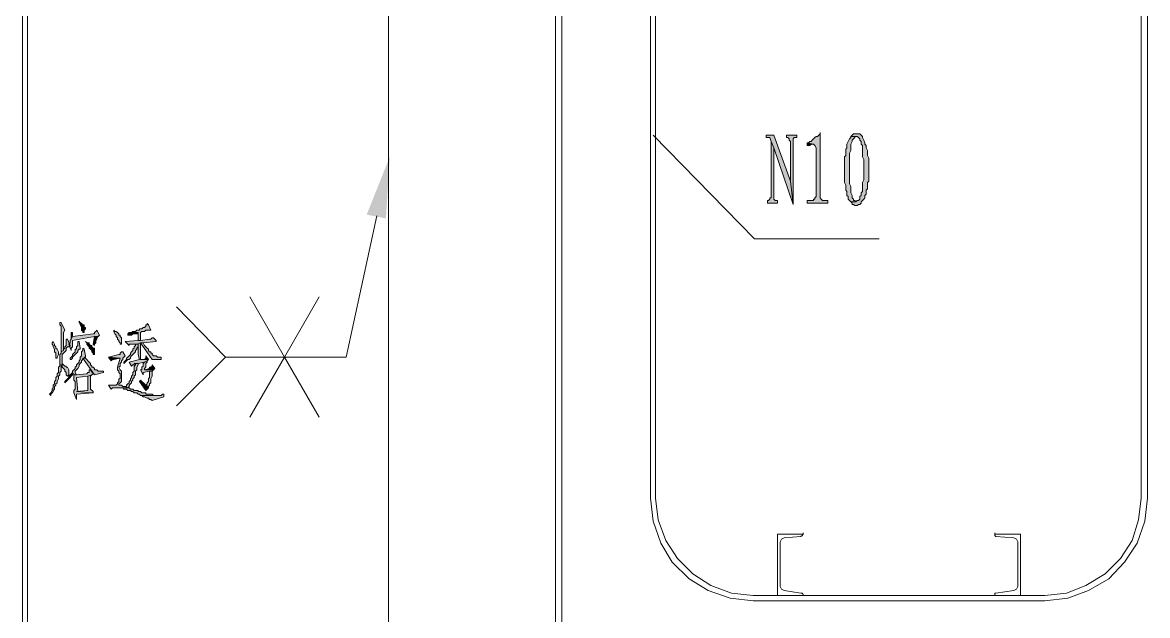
# Model space of a CAD drawing. Header units: millimetres. Extents: x 24 to 410, y 10 to 282.
# Drawn here: x 231.78 to 268.86, y 193.99 to 213.56 of the extents above; entities that cross this region are included whole.
import ezdxf

# ---------------------------------------------------------------- set-up
doc = ezdxf.new("R2010")
doc.units = ezdxf.units.MM

msp = doc.modelspace()

# ---------------------------------------------------------------- hatches: boundary and pattern name
h = msp.add_hatch(color=256)
h.dxf.hatch_style = 2
h.paths.add_polyline_path([(258.064, 209.931), (258.064, 209.888667), (258.021667, 209.846333), (257.979333, 209.804), (257.937, 209.804), (257.894667, 209.761667), (257.852333, 209.719333), (257.81, 209.677), (257.767667, 209.634667), (257.725333, 209.634667), (257.683, 209.592333), (257.640667, 209.592333), (257.852333, 209.55), (257.894667, 209.507667), (257.937, 209.423), (257.937, 207.814333), (257.894667, 207.772), (257.894667, 207.729667), (257.852333, 207.729667), (257.852333, 207.687333), (257.767667, 207.687333), (257.640667, 207.687333), (257.640667, 207.602667), (258.318, 207.602667), (258.318, 207.687333), (258.148667, 207.687333), (258.106333, 207.729667), (258.064, 207.772)])
h = msp.add_hatch(color=256)
h.dxf.hatch_style = 2
h.paths.add_polyline_path([(256.54, 209.846333), (256.286, 209.846333), (256.286, 209.761667), (256.413, 209.761667), (256.455333, 209.634667), (256.54, 209.423), (257.175, 207.560333), (257.090333, 208.322333)])
h = msp.add_hatch(color=256)
h.dxf.hatch_style = 2
h.paths.add_polyline_path([(256.455333, 209.634667), (256.455333, 207.772), (256.413, 207.772), (256.413, 207.729667), (256.370667, 207.687333), (256.328333, 207.687333), (256.328333, 207.602667), (256.667, 207.602667), (256.667, 207.687333), (256.582333, 207.687333), (256.54, 207.729667), (256.54, 209.423)])
h = msp.add_hatch(color=256)
h.dxf.hatch_style = 2
h.paths.add_polyline_path([(257.302, 209.846333), (256.963333, 209.846333), (256.963333, 209.761667), (257.005667, 209.761667), (257.048, 209.719333), (257.048, 209.677), (257.090333, 209.634667), (257.090333, 208.322333), (257.175, 207.560333), (257.175, 209.719333), (257.217333, 209.761667), (257.302, 209.761667)])
h = msp.add_hatch(color=256)
h.dxf.hatch_style = 2
h.paths.add_polyline_path([(257.640667, 209.592333), (257.640667, 209.507667), (257.683, 209.507667), (257.725333, 209.507667), (257.81, 209.55), (257.852333, 209.55)])
h = msp.add_hatch(color=256)
h.dxf.hatch_style = 2
h.paths.add_polyline_path([(259.08, 209.804), (259.08, 209.761667), (259.037667, 209.719333), (258.995333, 209.634667), (258.953, 209.55), (258.953, 209.423), (258.910667, 209.380667), (258.910667, 209.169), (258.868333, 209.126667), (258.868333, 208.28), (258.910667, 208.195333), (258.910667, 208.153), (258.910667, 208.068333), (258.910667, 208.026), (258.953, 207.983667), (258.953, 207.856667), (258.995333, 207.814333), (258.995333, 207.729667), (259.037667, 207.687333), (259.08, 207.645), (259.249333, 207.645), (259.207, 207.687333), (259.164667, 207.687333), (259.164667, 207.729667), (259.122333, 207.772), (259.122333, 207.856667), (259.08, 207.941333), (259.08, 208.153), (259.037667, 208.237667), (259.037667, 209.253667), (259.08, 209.338333), (259.08, 209.55), (259.122333, 209.634667), (259.122333, 209.677), (259.164667, 209.719333), (259.207, 209.761667), (259.207, 209.804), (259.249333, 209.804)])
h = msp.add_hatch(color=256)
h.dxf.hatch_style = 2
h.paths.add_polyline_path([(259.249333, 209.888667), (259.164667, 209.888667), (259.122333, 209.846333), (259.08, 209.804), (259.291667, 209.804), (259.334, 209.761667), (259.376333, 209.719333), (259.376333, 209.677), (259.418667, 209.634667), (259.418667, 209.55), (259.461, 209.507667), (259.461, 209.126667), (259.503333, 209.042), (259.503333, 208.703333), (259.503333, 208.364667), (259.461, 208.28), (259.461, 207.983667), (259.418667, 207.941333), (259.418667, 207.856667), (259.376333, 207.814333), (259.376333, 207.729667), (259.334, 207.687333), (259.291667, 207.687333), (259.249333, 207.645), (259.08, 207.645), (259.122333, 207.602667), (259.122333, 207.560333), (259.164667, 207.560333), (259.207, 207.518), (259.291667, 207.518), (259.334, 207.560333), (259.376333, 207.560333), (259.418667, 207.602667), (259.418667, 207.645), (259.461, 207.687333), (259.503333, 207.729667), (259.545667, 207.772), (259.545667, 207.856667), (259.588, 207.899), (259.588, 208.026), (259.630333, 208.068333), (259.630333, 208.28), (259.672667, 208.322333), (259.672667, 209.084333), (259.630333, 209.169), (259.630333, 209.338333), (259.588, 209.423), (259.588, 209.507667), (259.545667, 209.55), (259.545667, 209.592333), (259.503333, 209.677), (259.461, 209.761667), (259.461, 209.804), (259.418667, 209.846333), (259.376333, 209.888667)])
h = msp.add_hatch(color=256)
h.dxf.hatch_style = 2
h.paths.add_polyline_path([(243.120333, 207.221667), (243.882333, 209.126667), (243.755333, 207.094667)])
h = msp.add_hatch(color=256)
h.dxf.hatch_style = 2
h.paths.add_polyline_path([(233.045, 203.665667), (233.002667, 203.665667), (233.002667, 203.623333), (233.002667, 203.581), (233.045, 203.538667), (233.045, 202.692), (233.129667, 202.734333), (233.129667, 202.903667), (233.129667, 202.946), (233.129667, 203.327), (233.172, 203.411667)])
h = msp.add_hatch(color=256)
h.dxf.hatch_style = 2
h.paths.add_polyline_path([(233.637667, 203.708), (233.637667, 203.665667), (233.68, 203.623333), (233.68, 203.581), (233.722333, 203.496333), (233.722333, 203.411667), (233.764667, 203.369333), (233.764667, 203.327), (233.807, 203.327), (233.807, 203.411667), (233.849333, 203.454), (233.849333, 203.496333), (233.807, 203.496333), (233.807, 203.581), (233.764667, 203.581), (233.722333, 203.623333), (233.68, 203.665667)])
h = msp.add_hatch(color=256)
h.dxf.hatch_style = 2
h.paths.add_polyline_path([(235.881333, 203.623333), (235.881333, 203.581), (235.839, 203.581), (235.839, 203.538667), (235.796667, 203.496333), (235.754333, 203.496333), (235.712, 203.454), (235.627333, 203.454), (235.627333, 203.411667), (235.542667, 203.411667), (235.500333, 203.369333), (235.415667, 203.369333), (235.373333, 203.327), (235.331, 203.327), (235.585, 203.327), (235.585, 203.073), (235.669667, 203.073), (235.669667, 203.327), (235.712, 203.369333), (235.796667, 203.369333), (235.839, 203.411667), (236.008333, 203.411667), (235.923667, 203.581)])
h = msp.add_hatch(color=256)
h.dxf.hatch_style = 2
h.paths.add_polyline_path([(234.230333, 203.411667), (234.188, 203.369333), (234.145667, 203.327), (234.145667, 203.284667), (234.103333, 203.284667), (233.426, 203.2), (233.383667, 203.115333), (233.341333, 203.073), (233.341333, 202.988333), (233.299, 202.946), (233.383667, 202.734333), (233.383667, 202.819), (233.426, 202.861333), (233.426, 203.073), (234.145667, 203.2), (234.272667, 203.2), (234.315, 203.242333)])
h = msp.add_hatch(color=256)
h.dxf.hatch_style = 2
h.paths.add_polyline_path([(233.426, 203.327), (233.383667, 203.327), (233.383667, 203.242333), (233.383667, 203.115333), (233.426, 203.2)])
h = msp.add_hatch(color=256)
h.dxf.hatch_style = 2
h.paths.add_polyline_path([(234.780667, 203.411667), (234.780667, 203.369333), (234.823, 203.284667), (234.865333, 203.242333), (234.865333, 203.2), (234.907667, 203.157667), (234.907667, 203.115333), (234.95, 203.073), (234.95, 203.030667), (234.992333, 202.988333), (234.992333, 202.946), (235.034667, 202.946), (235.034667, 203.157667), (234.992333, 203.2), (234.992333, 203.242333), (234.95, 203.242333), (234.95, 203.284667), (234.907667, 203.327), (234.865333, 203.369333), (234.823, 203.369333)])
h = msp.add_hatch(color=256)
h.dxf.hatch_style = 2
h.paths.add_polyline_path([(235.331, 203.327), (235.288667, 203.327), (235.246333, 203.284667), (235.246333, 203.242333), (235.288667, 203.242333), (235.373333, 203.242333), (235.415667, 203.284667), (235.542667, 203.284667), (235.585, 203.327)])
h = msp.add_hatch(color=256)
h.dxf.hatch_style = 2
h.paths.add_polyline_path([(232.791, 203.030667), (232.748667, 202.988333), (232.748667, 202.946), (232.791, 202.903667), (232.791, 202.861333), (232.833333, 202.776667), (232.833333, 202.692), (232.875667, 202.649667), (232.875667, 202.480333), (232.918, 202.480333), (232.918, 202.522667), (232.960333, 202.607333), (232.960333, 202.692), (232.918, 202.776667), (232.875667, 202.819), (232.875667, 202.861333), (232.833333, 202.903667), (232.833333, 202.946)])
h = msp.add_hatch(color=256)
h.dxf.hatch_style = 2
h.paths.add_polyline_path([(233.256667, 203.115333), (233.214333, 203.115333), (233.214333, 203.073), (233.214333, 202.903667), (233.172, 202.861333), (233.172, 202.819), (233.129667, 202.776667), (233.129667, 202.734333), (233.045, 202.692), (233.045, 202.649667), (233.002667, 202.607333), (233.002667, 202.268667), (233.087333, 202.268667), (233.087333, 202.184), (233.129667, 202.141667), (233.172, 202.099333), (233.172, 202.057), (233.214333, 202.014667), (233.214333, 201.972333), (233.214333, 201.93), (233.256667, 201.887667), (233.299, 201.93), (233.299, 202.099333), (233.256667, 202.184), (233.214333, 202.184), (233.214333, 202.226333), (233.172, 202.226333), (233.129667, 202.268667), (233.087333, 202.311), (233.087333, 202.607333), (233.129667, 202.649667), (233.172, 202.692), (233.214333, 202.734333), (233.214333, 202.819), (233.256667, 202.861333), (233.299, 202.861333), (233.341333, 202.903667)])
h = msp.add_hatch(color=256)
h.dxf.hatch_style = 2
h.paths.add_polyline_path([(233.595333, 203.030667), (233.595333, 202.903667), (233.553, 202.861333), (233.553, 202.776667), (233.510667, 202.776667), (233.510667, 202.692), (233.468333, 202.649667), (233.426, 202.607333), (233.426, 202.565), (233.383667, 202.522667), (233.341333, 202.480333), (233.341333, 202.438), (233.383667, 202.438), (233.426, 202.480333), (233.426, 202.522667), (233.468333, 202.565), (233.510667, 202.607333), (233.553, 202.649667), (233.595333, 202.692), (233.595333, 202.734333), (233.637667, 202.776667), (233.68, 202.776667), (233.68, 202.819), (233.637667, 203.030667)])
h = msp.add_hatch(color=256)
h.dxf.hatch_style = 2
h.paths.add_polyline_path([(233.849333, 203.030667), (233.891667, 202.988333), (233.891667, 202.946), (233.934, 202.903667), (233.976333, 202.861333), (233.976333, 202.819), (234.018667, 202.776667), (234.061, 202.734333), (234.061, 202.692), (234.103333, 202.649667), (234.103333, 202.607333), (234.145667, 202.607333), (234.145667, 202.819), (234.103333, 202.819), (234.061, 202.861333), (234.061, 202.903667), (234.018667, 202.903667), (233.976333, 202.946), (233.976333, 202.988333), (233.934, 202.988333)])
h = msp.add_hatch(color=256)
h.dxf.hatch_style = 2
h.paths.add_polyline_path([(234.272667, 203.2), (234.145667, 203.2), (234.103333, 202.946), (234.145667, 202.903667), (234.145667, 202.946), (234.188, 202.988333), (234.188, 203.073), (234.230333, 203.115333), (234.230333, 203.157667)])
h = msp.add_hatch(color=256)
h.dxf.hatch_style = 2
h.paths.add_polyline_path([(235.500333, 202.946), (235.500333, 202.903667), (235.458, 202.861333), (235.458, 202.819), (235.415667, 202.776667), (235.415667, 202.734333), (235.373333, 202.692), (235.331, 202.649667), (235.331, 202.607333), (235.288667, 202.565), (235.246333, 202.522667), (235.204, 202.480333), (235.204, 202.438), (235.161667, 202.395667), (235.119333, 202.353333), (235.119333, 202.311), (235.161667, 202.353333), (235.204, 202.395667), (235.246333, 202.438), (235.288667, 202.438), (235.331, 202.480333), (235.331, 202.522667), (235.373333, 202.565), (235.415667, 202.607333), (235.458, 202.649667), (235.500333, 202.692), (235.500333, 202.734333), (235.542667, 202.776667), (235.542667, 202.819), (235.585, 202.861333), (235.585, 202.946)])
h = msp.add_hatch(color=256)
h.dxf.hatch_style = 2
h.paths.add_polyline_path([(236.093, 203.157667), (236.050667, 203.157667), (236.008333, 203.115333), (235.966, 203.115333), (235.669667, 203.073), (235.585, 203.073), (235.161667, 203.030667), (235.288667, 202.903667), (235.288667, 202.946), (235.331, 202.946), (235.542667, 202.946), (235.669667, 202.988333), (235.754333, 202.988333), (236.177667, 203.030667), (236.177667, 203.073)])
h = msp.add_hatch(color=256)
h.dxf.hatch_style = 2
h.paths.add_polyline_path([(235.669667, 202.988333), (235.542667, 202.946), (235.500333, 202.946), (235.585, 202.946), (235.585, 202.607333), (235.627333, 202.438), (235.288667, 202.353333), (235.373333, 202.226333), (235.415667, 202.268667), (235.458, 202.268667), (235.458, 202.311), (235.585, 202.311), (235.796667, 202.353333), (235.881333, 202.395667), (235.923667, 202.438), (235.669667, 202.438), (235.669667, 202.734333)])
h = msp.add_hatch(color=256)
h.dxf.hatch_style = 2
h.paths.add_polyline_path([(235.754333, 202.988333), (235.669667, 202.988333), (236.050667, 202.438), (236.347, 202.438), (236.347, 202.522667), (236.22, 202.522667), (236.177667, 202.565), (236.093, 202.565), (236.050667, 202.607333), (236.050667, 202.649667), (236.008333, 202.649667), (236.008333, 202.692), (235.966, 202.692), (235.923667, 202.734333), (235.923667, 202.776667), (235.881333, 202.819), (235.839, 202.861333), (235.796667, 202.903667)])
h = msp.add_hatch(color=256)
h.dxf.hatch_style = 2
h.paths.add_polyline_path([(233.764667, 202.819), (233.764667, 202.734333), (233.722333, 202.692), (233.722333, 202.565), (233.68, 202.522667), (233.68, 202.438), (233.637667, 202.395667), (233.637667, 202.353333), (233.595333, 202.311), (233.553, 202.268667), (233.553, 202.226333), (233.510667, 202.184), (233.510667, 202.141667), (233.468333, 202.099333), (233.426, 202.057), (233.426, 202.014667), (233.383667, 201.972333), (233.468333, 201.972333), (233.468333, 201.93), (233.553, 201.93), (233.510667, 202.014667), (233.510667, 202.057), (233.553, 202.099333), (233.595333, 202.141667), (233.637667, 202.226333), (233.637667, 202.268667), (233.68, 202.311), (233.722333, 202.353333), (233.722333, 202.395667), (233.764667, 202.438), (233.764667, 202.480333), (233.849333, 202.480333), (233.807, 202.522667), (233.849333, 202.522667), (233.849333, 202.565), (233.807, 202.776667)])
h = msp.add_hatch(color=256)
h.dxf.hatch_style = 2
h.paths.add_polyline_path([(233.849333, 202.480333), (233.764667, 202.480333), (234.145667, 201.93), (234.442, 202.014667), (234.442, 202.057), (234.399667, 202.057), (234.272667, 202.057), (234.230333, 202.099333), (234.145667, 202.099333), (234.145667, 202.141667), (234.103333, 202.184), (234.061, 202.184), (234.061, 202.226333), (234.018667, 202.268667), (234.018667, 202.311), (233.976333, 202.353333), (233.934, 202.395667), (233.891667, 202.438)])
h = msp.add_hatch(color=256)
h.dxf.hatch_style = 2
h.paths.add_polyline_path([(235.077, 202.692), (235.034667, 202.692), (234.992333, 202.649667), (234.992333, 202.607333), (234.95, 202.607333), (234.611333, 202.522667), (234.992333, 202.480333), (234.907667, 202.184), (234.907667, 202.099333), (234.95, 202.057), (234.95, 202.014667), (234.992333, 201.972333), (234.992333, 201.803), (234.95, 201.803), (234.95, 201.718333), (234.907667, 201.676), (234.907667, 201.633667), (234.865333, 201.591333), (234.611333, 201.591333), (234.696, 201.464333), (234.738333, 201.506667), (235.246333, 201.506667), (235.161667, 201.549), (235.077, 201.549), (235.034667, 201.591333), (234.95, 201.591333), (234.95, 201.633667), (234.992333, 201.676), (235.034667, 201.718333), (235.034667, 202.057), (234.992333, 202.099333), (234.95, 202.184), (234.992333, 202.226333), (234.992333, 202.311), (235.034667, 202.353333), (235.034667, 202.395667), (235.077, 202.438), (235.077, 202.480333), (235.119333, 202.522667), (235.161667, 202.565)])
h = msp.add_hatch(color=256)
h.dxf.hatch_style = 2
h.paths.add_polyline_path([(234.611333, 202.522667), (234.696, 202.395667), (234.738333, 202.438), (234.780667, 202.438), (234.992333, 202.480333)])
h = msp.add_hatch(color=256)
h.dxf.hatch_style = 2
h.paths.add_polyline_path([(235.839, 202.565), (235.839, 202.480333), (235.796667, 202.438), (235.669667, 202.438), (235.923667, 202.438)])
h = msp.add_hatch(color=256)
h.dxf.hatch_style = 2
h.paths.add_polyline_path([(233.002667, 202.268667), (233.002667, 202.226333), (232.960333, 202.184), (232.960333, 202.014667), (232.918, 201.972333), (232.918, 201.887667), (232.875667, 201.845333), (232.875667, 201.760667), (232.833333, 201.718333), (232.833333, 201.633667), (232.791, 201.591333), (232.791, 201.506667), (232.748667, 201.464333), (232.748667, 201.422), (232.706333, 201.337333), (232.664, 201.295), (232.706333, 201.252667), (232.706333, 201.295), (232.748667, 201.337333), (232.791, 201.379667), (232.791, 201.422), (232.833333, 201.464333), (232.833333, 201.549), (232.875667, 201.591333), (232.875667, 201.633667), (232.918, 201.676), (232.918, 201.718333), (232.960333, 201.803), (232.960333, 201.887667), (233.002667, 201.93), (233.002667, 202.014667), (233.045, 202.057), (233.045, 202.226333), (233.087333, 202.268667)])
h = msp.add_hatch(color=256)
h.dxf.hatch_style = 2
h.paths.add_polyline_path([(235.585, 202.311), (235.500333, 202.311), (235.500333, 202.268667), (235.458, 202.226333), (235.458, 202.057), (235.415667, 202.014667), (235.415667, 201.93), (235.373333, 201.887667), (235.373333, 201.845333), (235.331, 201.803), (235.331, 201.760667), (235.288667, 201.718333), (235.288667, 201.676), (235.246333, 201.633667), (235.204, 201.591333), (235.204, 201.549), (235.161667, 201.549), (235.246333, 201.506667), (235.288667, 201.549), (235.288667, 201.591333), (235.331, 201.633667), (235.373333, 201.676), (235.373333, 201.718333), (235.415667, 201.760667), (235.415667, 201.803), (235.458, 201.845333), (235.458, 201.887667), (235.500333, 201.93), (235.500333, 202.057), (235.542667, 202.099333), (235.542667, 202.184), (235.585, 202.268667)])
h = msp.add_hatch(color=256)
h.dxf.hatch_style = 2
h.paths.add_polyline_path([(235.881333, 202.395667), (235.796667, 202.353333), (235.754333, 202.311), (235.754333, 202.226333), (235.712, 202.184), (235.712, 202.099333), (235.669667, 202.099333), (235.754333, 201.93), (235.754333, 202.014667), (235.966, 202.057), (236.050667, 202.057), (236.093, 202.099333), (235.796667, 202.099333), (235.796667, 202.141667), (235.839, 202.184), (235.839, 202.311), (235.881333, 202.353333)])
h = msp.add_hatch(color=256)
h.dxf.hatch_style = 2
h.paths.add_polyline_path([(236.050667, 202.268667), (236.050667, 202.226333), (236.008333, 202.184), (235.966, 202.184), (235.966, 202.141667), (235.796667, 202.099333), (236.093, 202.099333), (236.135333, 202.141667)])
h = msp.add_hatch(color=256)
h.dxf.hatch_style = 2
h.paths.add_polyline_path([(233.383667, 201.972333), (233.341333, 201.93), (233.299, 201.887667), (233.299, 201.845333), (233.256667, 201.803), (233.214333, 201.760667), (233.172, 201.718333), (233.172, 201.676), (233.214333, 201.718333), (233.256667, 201.760667), (233.299, 201.803), (233.341333, 201.845333), (233.383667, 201.887667), (233.426, 201.93), (233.426, 201.972333), (233.468333, 201.972333)])
h = msp.add_hatch(color=256)
h.dxf.hatch_style = 2
h.paths.add_polyline_path([(234.018667, 202.099333), (233.976333, 202.099333), (233.976333, 202.014667), (233.934, 202.014667), (233.891667, 201.972333), (233.553, 201.93), (233.468333, 201.93), (233.468333, 201.887667), (233.468333, 201.760667), (233.510667, 201.718333), (233.510667, 201.464333), (233.468333, 201.422), (233.468333, 201.337333), (233.553, 201.125667), (233.553, 201.295), (234.103333, 201.337333), (233.553, 201.379667), (233.595333, 201.379667), (233.553, 201.845333), (233.934, 201.887667), (234.061, 201.93), (234.103333, 201.972333)])
h = msp.add_hatch(color=256)
h.dxf.hatch_style = 2
h.paths.add_polyline_path([(234.061, 201.93), (233.934, 201.887667), (233.934, 201.422), (233.891667, 201.422), (233.553, 201.379667), (234.103333, 201.337333), (234.103333, 201.379667), (234.018667, 201.464333), (234.018667, 201.887667)])
h = msp.add_hatch(color=256)
h.dxf.hatch_style = 2
h.paths.add_polyline_path([(235.669667, 201.760667), (235.627333, 201.718333), (235.839, 201.422), (235.881333, 201.464333), (235.923667, 201.506667), (235.923667, 201.549), (235.839, 201.591333)])
h = msp.add_hatch(color=256)
h.dxf.hatch_style = 2
h.paths.add_polyline_path([(236.050667, 202.057), (235.966, 202.057), (235.966, 201.972333), (235.966, 201.845333), (235.923667, 201.803), (235.923667, 201.718333), (235.881333, 201.676), (235.881333, 201.633667), (235.839, 201.591333), (235.923667, 201.549), (235.966, 201.591333), (235.966, 201.633667), (236.008333, 201.676), (236.008333, 201.803), (236.050667, 201.887667)])
h = msp.add_hatch(color=256)
h.dxf.hatch_style = 2
h.paths.add_polyline_path([(234.780667, 201.591333), (234.696, 201.591333), (234.865333, 201.591333)])
h = msp.add_hatch(color=256)
h.dxf.hatch_style = 2
h.paths.add_polyline_path([(235.246333, 201.506667), (234.865333, 201.506667), (234.907667, 201.506667), (235.077, 201.506667), (235.119333, 201.464333), (235.204, 201.464333), (235.246333, 201.422), (235.331, 201.422), (235.373333, 201.379667), (235.415667, 201.379667), (235.458, 201.337333), (235.542667, 201.337333), (235.585, 201.295), (235.627333, 201.295), (235.669667, 201.252667), (236.177667, 201.252667), (236.093, 201.252667), (236.050667, 201.295), (235.839, 201.295), (235.839, 201.337333), (235.712, 201.337333), (235.669667, 201.379667), (235.585, 201.379667), (235.585, 201.422), (235.458, 201.422), (235.415667, 201.464333), (235.331, 201.464333), (235.288667, 201.506667)])
h = msp.add_hatch(color=256)
h.dxf.hatch_style = 2
h.paths.add_polyline_path([(236.431667, 201.295), (236.389333, 201.295), (236.347, 201.252667), (235.669667, 201.252667), (235.712, 201.252667), (235.754333, 201.210333), (235.796667, 201.210333), (235.881333, 201.168), (235.923667, 201.168), (235.966, 201.125667), (236.008333, 201.125667), (236.050667, 201.083333), (236.431667, 201.210333)])

# ---------------------------------------------------------------- linework, layer by layer
at = {"lineweight": 0}
for points in [[(249.343333, 193.251667), (249.343333, 238.125)], [(249.555, 193.251667), (249.555, 238.125)], [(243.84, 186.563), (243.84, 237.998)], [(231.775, 193.251667), (231.775, 237.659333)], [(231.944333, 193.251667), (231.944333, 237.701667)], [(252.476, 215.476667), (252.476, 197.866), (252.560667, 197.104), (252.814667, 196.384333), (253.195667, 195.749333), (253.746, 195.199), (254.381, 194.818), (255.100667, 194.564), (255.862667, 194.479333), (265.472333, 194.479333), (266.234333, 194.564), (266.911667, 194.818), (267.589, 195.199), (268.097, 195.749333), (268.520333, 196.384333), (268.774333, 197.104), (268.859, 197.866), (268.859, 215.476667)], [(252.645333, 215.476667), (252.645333, 197.866), (252.73, 197.146333), (252.984, 196.469), (253.365, 195.876333), (253.873, 195.368333), (254.465667, 194.987333), (255.143, 194.733333), (255.862667, 194.648667), (265.472333, 194.648667), (266.192, 194.733333), (266.827, 194.987333), (267.462, 195.368333), (267.97, 195.876333), (268.351, 196.469), (268.562667, 197.146333), (268.647333, 197.866), (268.647333, 215.476667)], [(243.459, 207.179333), (242.443, 202.522667), (238.463667, 202.522667)], [(239.268, 204.512333), (240.411, 202.522667), (241.554, 204.512333)], [(236.855, 204.173667), (238.463667, 202.522667), (236.855, 200.914)], [(239.268, 200.533), (240.411, 202.522667), (241.554, 200.533)], [(256.667, 196.680667), (257.513667, 196.680667)], [(256.667, 196.680667), (256.667, 194.648667)], [(257.429, 196.596), (256.878667, 196.553667), (256.794, 196.511333), (256.751667, 196.426667)], [(257.429, 196.596), (257.471333, 196.638333), (257.513667, 196.680667)], [(257.513667, 196.680667), (257.513667, 196.723)], [(263.821333, 196.680667), (263.821333, 196.723)], [(263.821333, 196.680667), (264.668, 196.680667), (264.668, 194.648667)], [(263.821333, 196.680667), (263.821333, 196.638333), (263.863667, 196.596)], [(264.456333, 196.553667), (263.863667, 196.596)], [(264.583333, 196.426667), (264.541, 196.511333), (264.456333, 196.553667)], [(256.751667, 196.426667), (256.751667, 194.945)], [(264.583333, 196.426667), (264.583333, 194.945)], [(256.667, 194.648667), (257.513667, 194.648667), (257.513667, 194.691)], [(256.751667, 194.945), (256.794, 194.860333), (256.878667, 194.818)], [(256.878667, 194.818), (257.429, 194.733333)], [(257.513667, 194.691), (257.471333, 194.733333), (257.429, 194.733333)], [(263.863667, 194.733333), (263.821333, 194.733333), (263.821333, 194.691)], [(264.668, 194.648667), (263.821333, 194.648667), (263.821333, 194.691)], [(263.863667, 194.733333), (264.456333, 194.818), (264.541, 194.860333), (264.583333, 194.945)]]:
    msp.add_lwpolyline(points, dxfattribs=at)
for points in [[(258.064, 209.931), (258.064, 209.888667), (258.021667, 209.846333), (257.979333, 209.804), (257.937, 209.804), (257.894667, 209.761667), (257.852333, 209.719333), (257.81, 209.677), (257.767667, 209.634667), (257.725333, 209.634667), (257.683, 209.592333), (257.640667, 209.592333), (257.852333, 209.55), (257.894667, 209.507667), (257.937, 209.423), (257.937, 207.814333), (257.894667, 207.772), (257.894667, 207.729667), (257.852333, 207.729667), (257.852333, 207.687333), (257.767667, 207.687333), (257.640667, 207.687333), (257.640667, 207.602667), (258.318, 207.602667), (258.318, 207.687333), (258.148667, 207.687333), (258.106333, 207.729667), (258.064, 207.772)], [(260.011333, 206.417333), (255.905, 206.417333), (252.560667, 209.846333), (255.905, 206.417333)], [(256.54, 209.846333), (256.286, 209.846333), (256.286, 209.761667), (256.413, 209.761667), (256.455333, 209.634667), (256.54, 209.423), (257.175, 207.560333), (257.090333, 208.322333)], [(256.455333, 209.634667), (256.455333, 207.772), (256.413, 207.772), (256.413, 207.729667), (256.370667, 207.687333), (256.328333, 207.687333), (256.328333, 207.602667), (256.667, 207.602667), (256.667, 207.687333), (256.582333, 207.687333), (256.54, 207.729667), (256.54, 209.423)], [(257.302, 209.846333), (256.963333, 209.846333), (256.963333, 209.761667), (257.005667, 209.761667), (257.048, 209.719333), (257.048, 209.677), (257.090333, 209.634667), (257.090333, 208.322333), (257.175, 207.560333), (257.175, 209.719333), (257.217333, 209.761667), (257.302, 209.761667)], [(257.640667, 209.592333), (257.640667, 209.507667), (257.683, 209.507667), (257.725333, 209.507667), (257.81, 209.55), (257.852333, 209.55)], [(259.08, 209.804), (259.08, 209.761667), (259.037667, 209.719333), (258.995333, 209.634667), (258.953, 209.55), (258.953, 209.423), (258.910667, 209.380667), (258.910667, 209.169), (258.868333, 209.126667), (258.868333, 208.28), (258.910667, 208.195333), (258.910667, 208.153), (258.910667, 208.068333), (258.910667, 208.026), (258.953, 207.983667), (258.953, 207.856667), (258.995333, 207.814333), (258.995333, 207.729667), (259.037667, 207.687333), (259.08, 207.645), (259.249333, 207.645), (259.207, 207.687333), (259.164667, 207.687333), (259.164667, 207.729667), (259.122333, 207.772), (259.122333, 207.856667), (259.08, 207.941333), (259.08, 208.153), (259.037667, 208.237667), (259.037667, 209.253667), (259.08, 209.338333), (259.08, 209.55), (259.122333, 209.634667), (259.122333, 209.677), (259.164667, 209.719333), (259.207, 209.761667), (259.207, 209.804), (259.249333, 209.804)], [(259.249333, 209.888667), (259.164667, 209.888667), (259.122333, 209.846333), (259.08, 209.804), (259.291667, 209.804), (259.334, 209.761667), (259.376333, 209.719333), (259.376333, 209.677), (259.418667, 209.634667), (259.418667, 209.55), (259.461, 209.507667), (259.461, 209.126667), (259.503333, 209.042), (259.503333, 208.703333), (259.503333, 208.364667), (259.461, 208.28), (259.461, 207.983667), (259.418667, 207.941333), (259.418667, 207.856667), (259.376333, 207.814333), (259.376333, 207.729667), (259.334, 207.687333), (259.291667, 207.687333), (259.249333, 207.645), (259.08, 207.645), (259.122333, 207.602667), (259.122333, 207.560333), (259.164667, 207.560333), (259.207, 207.518), (259.291667, 207.518), (259.334, 207.560333), (259.376333, 207.560333), (259.418667, 207.602667), (259.418667, 207.645), (259.461, 207.687333), (259.503333, 207.729667), (259.545667, 207.772), (259.545667, 207.856667), (259.588, 207.899), (259.588, 208.026), (259.630333, 208.068333), (259.630333, 208.28), (259.672667, 208.322333), (259.672667, 209.084333), (259.630333, 209.169), (259.630333, 209.338333), (259.588, 209.423), (259.588, 209.507667), (259.545667, 209.55), (259.545667, 209.592333), (259.503333, 209.677), (259.461, 209.761667), (259.461, 209.804), (259.418667, 209.846333), (259.376333, 209.888667)], [(233.045, 203.665667), (233.002667, 203.665667), (233.002667, 203.623333), (233.002667, 203.581), (233.045, 203.538667), (233.045, 202.692), (233.129667, 202.734333), (233.129667, 202.903667), (233.129667, 202.946), (233.129667, 203.327), (233.172, 203.411667)], [(233.637667, 203.708), (233.637667, 203.665667), (233.68, 203.623333), (233.68, 203.581), (233.722333, 203.496333), (233.722333, 203.411667), (233.764667, 203.369333), (233.764667, 203.327), (233.807, 203.327), (233.807, 203.411667), (233.849333, 203.454), (233.849333, 203.496333), (233.807, 203.496333), (233.807, 203.581), (233.764667, 203.581), (233.722333, 203.623333), (233.68, 203.665667)], [(235.881333, 203.623333), (235.881333, 203.581), (235.839, 203.581), (235.839, 203.538667), (235.796667, 203.496333), (235.754333, 203.496333), (235.712, 203.454), (235.627333, 203.454), (235.627333, 203.411667), (235.542667, 203.411667), (235.500333, 203.369333), (235.415667, 203.369333), (235.373333, 203.327), (235.331, 203.327), (235.585, 203.327), (235.585, 203.073), (235.669667, 203.073), (235.669667, 203.327), (235.712, 203.369333), (235.796667, 203.369333), (235.839, 203.411667), (236.008333, 203.411667), (235.923667, 203.581)], [(234.230333, 203.411667), (234.188, 203.369333), (234.145667, 203.327), (234.145667, 203.284667), (234.103333, 203.284667), (233.426, 203.2), (233.383667, 203.115333), (233.341333, 203.073), (233.341333, 202.988333), (233.299, 202.946), (233.383667, 202.734333), (233.383667, 202.819), (233.426, 202.861333), (233.426, 203.073), (234.145667, 203.2), (234.272667, 203.2), (234.315, 203.242333)], [(233.426, 203.327), (233.383667, 203.327), (233.383667, 203.242333), (233.383667, 203.115333), (233.426, 203.2)], [(234.780667, 203.411667), (234.780667, 203.369333), (234.823, 203.284667), (234.865333, 203.242333), (234.865333, 203.2), (234.907667, 203.157667), (234.907667, 203.115333), (234.95, 203.073), (234.95, 203.030667), (234.992333, 202.988333), (234.992333, 202.946), (235.034667, 202.946), (235.034667, 203.157667), (234.992333, 203.2), (234.992333, 203.242333), (234.95, 203.242333), (234.95, 203.284667), (234.907667, 203.327), (234.865333, 203.369333), (234.823, 203.369333)], [(235.331, 203.327), (235.288667, 203.327), (235.246333, 203.284667), (235.246333, 203.242333), (235.288667, 203.242333), (235.373333, 203.242333), (235.415667, 203.284667), (235.542667, 203.284667), (235.585, 203.327)], [(232.791, 203.030667), (232.748667, 202.988333), (232.748667, 202.946), (232.791, 202.903667), (232.791, 202.861333), (232.833333, 202.776667), (232.833333, 202.692), (232.875667, 202.649667), (232.875667, 202.480333), (232.918, 202.480333), (232.918, 202.522667), (232.960333, 202.607333), (232.960333, 202.692), (232.918, 202.776667), (232.875667, 202.819), (232.875667, 202.861333), (232.833333, 202.903667), (232.833333, 202.946)], [(233.256667, 203.115333), (233.214333, 203.115333), (233.214333, 203.073), (233.214333, 202.903667), (233.172, 202.861333), (233.172, 202.819), (233.129667, 202.776667), (233.129667, 202.734333), (233.045, 202.692), (233.045, 202.649667), (233.002667, 202.607333), (233.002667, 202.268667), (233.087333, 202.268667), (233.087333, 202.184), (233.129667, 202.141667), (233.172, 202.099333), (233.172, 202.057), (233.214333, 202.014667), (233.214333, 201.972333), (233.214333, 201.93), (233.256667, 201.887667), (233.299, 201.93), (233.299, 202.099333), (233.256667, 202.184), (233.214333, 202.184), (233.214333, 202.226333), (233.172, 202.226333), (233.129667, 202.268667), (233.087333, 202.311), (233.087333, 202.607333), (233.129667, 202.649667), (233.172, 202.692), (233.214333, 202.734333), (233.214333, 202.819), (233.256667, 202.861333), (233.299, 202.861333), (233.341333, 202.903667)], [(233.595333, 203.030667), (233.595333, 202.903667), (233.553, 202.861333), (233.553, 202.776667), (233.510667, 202.776667), (233.510667, 202.692), (233.468333, 202.649667), (233.426, 202.607333), (233.426, 202.565), (233.383667, 202.522667), (233.341333, 202.480333), (233.341333, 202.438), (233.383667, 202.438), (233.426, 202.480333), (233.426, 202.522667), (233.468333, 202.565), (233.510667, 202.607333), (233.553, 202.649667), (233.595333, 202.692), (233.595333, 202.734333), (233.637667, 202.776667), (233.68, 202.776667), (233.68, 202.819), (233.637667, 203.030667)], [(233.849333, 203.030667), (233.891667, 202.988333), (233.891667, 202.946), (233.934, 202.903667), (233.976333, 202.861333), (233.976333, 202.819), (234.018667, 202.776667), (234.061, 202.734333), (234.061, 202.692), (234.103333, 202.649667), (234.103333, 202.607333), (234.145667, 202.607333), (234.145667, 202.819), (234.103333, 202.819), (234.061, 202.861333), (234.061, 202.903667), (234.018667, 202.903667), (233.976333, 202.946), (233.976333, 202.988333), (233.934, 202.988333)], [(234.272667, 203.2), (234.145667, 203.2), (234.103333, 202.946), (234.145667, 202.903667), (234.145667, 202.946), (234.188, 202.988333), (234.188, 203.073), (234.230333, 203.115333), (234.230333, 203.157667)], [(235.500333, 202.946), (235.500333, 202.903667), (235.458, 202.861333), (235.458, 202.819), (235.415667, 202.776667), (235.415667, 202.734333), (235.373333, 202.692), (235.331, 202.649667), (235.331, 202.607333), (235.288667, 202.565), (235.246333, 202.522667), (235.204, 202.480333), (235.204, 202.438), (235.161667, 202.395667), (235.119333, 202.353333), (235.119333, 202.311), (235.161667, 202.353333), (235.204, 202.395667), (235.246333, 202.438), (235.288667, 202.438), (235.331, 202.480333), (235.331, 202.522667), (235.373333, 202.565), (235.415667, 202.607333), (235.458, 202.649667), (235.500333, 202.692), (235.500333, 202.734333), (235.542667, 202.776667), (235.542667, 202.819), (235.585, 202.861333), (235.585, 202.946)], [(236.093, 203.157667), (236.050667, 203.157667), (236.008333, 203.115333), (235.966, 203.115333), (235.669667, 203.073), (235.585, 203.073), (235.161667, 203.030667), (235.288667, 202.903667), (235.288667, 202.946), (235.331, 202.946), (235.542667, 202.946), (235.669667, 202.988333), (235.754333, 202.988333), (236.177667, 203.030667), (236.177667, 203.073)], [(235.669667, 202.988333), (235.542667, 202.946), (235.500333, 202.946), (235.585, 202.946), (235.585, 202.607333), (235.627333, 202.438), (235.288667, 202.353333), (235.373333, 202.226333), (235.415667, 202.268667), (235.458, 202.268667), (235.458, 202.311), (235.585, 202.311), (235.796667, 202.353333), (235.881333, 202.395667), (235.923667, 202.438), (235.669667, 202.438), (235.669667, 202.734333)], [(235.754333, 202.988333), (235.669667, 202.988333), (236.050667, 202.438), (236.347, 202.438), (236.347, 202.522667), (236.22, 202.522667), (236.177667, 202.565), (236.093, 202.565), (236.050667, 202.607333), (236.050667, 202.649667), (236.008333, 202.649667), (236.008333, 202.692), (235.966, 202.692), (235.923667, 202.734333), (235.923667, 202.776667), (235.881333, 202.819), (235.839, 202.861333), (235.796667, 202.903667)], [(233.764667, 202.819), (233.764667, 202.734333), (233.722333, 202.692), (233.722333, 202.565), (233.68, 202.522667), (233.68, 202.438), (233.637667, 202.395667), (233.637667, 202.353333), (233.595333, 202.311), (233.553, 202.268667), (233.553, 202.226333), (233.510667, 202.184), (233.510667, 202.141667), (233.468333, 202.099333), (233.426, 202.057), (233.426, 202.014667), (233.383667, 201.972333), (233.468333, 201.972333), (233.468333, 201.93), (233.553, 201.93), (233.510667, 202.014667), (233.510667, 202.057), (233.553, 202.099333), (233.595333, 202.141667), (233.637667, 202.226333), (233.637667, 202.268667), (233.68, 202.311), (233.722333, 202.353333), (233.722333, 202.395667), (233.764667, 202.438), (233.764667, 202.480333), (233.849333, 202.480333), (233.807, 202.522667), (233.849333, 202.522667), (233.849333, 202.565), (233.807, 202.776667)], [(233.849333, 202.480333), (233.764667, 202.480333), (234.145667, 201.93), (234.442, 202.014667), (234.442, 202.057), (234.399667, 202.057), (234.272667, 202.057), (234.230333, 202.099333), (234.145667, 202.099333), (234.145667, 202.141667), (234.103333, 202.184), (234.061, 202.184), (234.061, 202.226333), (234.018667, 202.268667), (234.018667, 202.311), (233.976333, 202.353333), (233.934, 202.395667), (233.891667, 202.438)], [(235.077, 202.692), (235.034667, 202.692), (234.992333, 202.649667), (234.992333, 202.607333), (234.95, 202.607333), (234.611333, 202.522667), (234.992333, 202.480333), (234.907667, 202.184), (234.907667, 202.099333), (234.95, 202.057), (234.95, 202.014667), (234.992333, 201.972333), (234.992333, 201.803), (234.95, 201.803), (234.95, 201.718333), (234.907667, 201.676), (234.907667, 201.633667), (234.865333, 201.591333), (234.611333, 201.591333), (234.696, 201.464333), (234.738333, 201.506667), (235.246333, 201.506667), (235.161667, 201.549), (235.077, 201.549), (235.034667, 201.591333), (234.95, 201.591333), (234.95, 201.633667), (234.992333, 201.676), (235.034667, 201.718333), (235.034667, 202.057), (234.992333, 202.099333), (234.95, 202.184), (234.992333, 202.226333), (234.992333, 202.311), (235.034667, 202.353333), (235.034667, 202.395667), (235.077, 202.438), (235.077, 202.480333), (235.119333, 202.522667), (235.161667, 202.565)], [(234.611333, 202.522667), (234.696, 202.395667), (234.738333, 202.438), (234.780667, 202.438), (234.992333, 202.480333)], [(235.839, 202.565), (235.839, 202.480333), (235.796667, 202.438), (235.669667, 202.438), (235.923667, 202.438)], [(233.002667, 202.268667), (233.002667, 202.226333), (232.960333, 202.184), (232.960333, 202.014667), (232.918, 201.972333), (232.918, 201.887667), (232.875667, 201.845333), (232.875667, 201.760667), (232.833333, 201.718333), (232.833333, 201.633667), (232.791, 201.591333), (232.791, 201.506667), (232.748667, 201.464333), (232.748667, 201.422), (232.706333, 201.337333), (232.664, 201.295), (232.706333, 201.252667), (232.706333, 201.295), (232.748667, 201.337333), (232.791, 201.379667), (232.791, 201.422), (232.833333, 201.464333), (232.833333, 201.549), (232.875667, 201.591333), (232.875667, 201.633667), (232.918, 201.676), (232.918, 201.718333), (232.960333, 201.803), (232.960333, 201.887667), (233.002667, 201.93), (233.002667, 202.014667), (233.045, 202.057), (233.045, 202.226333), (233.087333, 202.268667)], [(235.585, 202.311), (235.500333, 202.311), (235.500333, 202.268667), (235.458, 202.226333), (235.458, 202.057), (235.415667, 202.014667), (235.415667, 201.93), (235.373333, 201.887667), (235.373333, 201.845333), (235.331, 201.803), (235.331, 201.760667), (235.288667, 201.718333), (235.288667, 201.676), (235.246333, 201.633667), (235.204, 201.591333), (235.204, 201.549), (235.161667, 201.549), (235.246333, 201.506667), (235.288667, 201.549), (235.288667, 201.591333), (235.331, 201.633667), (235.373333, 201.676), (235.373333, 201.718333), (235.415667, 201.760667), (235.415667, 201.803), (235.458, 201.845333), (235.458, 201.887667), (235.500333, 201.93), (235.500333, 202.057), (235.542667, 202.099333), (235.542667, 202.184), (235.585, 202.268667)], [(235.881333, 202.395667), (235.796667, 202.353333), (235.754333, 202.311), (235.754333, 202.226333), (235.712, 202.184), (235.712, 202.099333), (235.669667, 202.099333), (235.754333, 201.93), (235.754333, 202.014667), (235.966, 202.057), (236.050667, 202.057), (236.093, 202.099333), (235.796667, 202.099333), (235.796667, 202.141667), (235.839, 202.184), (235.839, 202.311), (235.881333, 202.353333)], [(236.050667, 202.268667), (236.050667, 202.226333), (236.008333, 202.184), (235.966, 202.184), (235.966, 202.141667), (235.796667, 202.099333), (236.093, 202.099333), (236.135333, 202.141667)], [(233.383667, 201.972333), (233.341333, 201.93), (233.299, 201.887667), (233.299, 201.845333), (233.256667, 201.803), (233.214333, 201.760667), (233.172, 201.718333), (233.172, 201.676), (233.214333, 201.718333), (233.256667, 201.760667), (233.299, 201.803), (233.341333, 201.845333), (233.383667, 201.887667), (233.426, 201.93), (233.426, 201.972333), (233.468333, 201.972333)], [(234.018667, 202.099333), (233.976333, 202.099333), (233.976333, 202.014667), (233.934, 202.014667), (233.891667, 201.972333), (233.553, 201.93), (233.468333, 201.93), (233.468333, 201.887667), (233.468333, 201.760667), (233.510667, 201.718333), (233.510667, 201.464333), (233.468333, 201.422), (233.468333, 201.337333), (233.553, 201.125667), (233.553, 201.295), (234.103333, 201.337333), (233.553, 201.379667), (233.595333, 201.379667), (233.553, 201.845333), (233.934, 201.887667), (234.061, 201.93), (234.103333, 201.972333)], [(234.061, 201.93), (233.934, 201.887667), (233.934, 201.422), (233.891667, 201.422), (233.553, 201.379667), (234.103333, 201.337333), (234.103333, 201.379667), (234.018667, 201.464333), (234.018667, 201.887667)], [(235.669667, 201.760667), (235.627333, 201.718333), (235.839, 201.422), (235.881333, 201.464333), (235.923667, 201.506667), (235.923667, 201.549), (235.839, 201.591333)], [(236.050667, 202.057), (235.966, 202.057), (235.966, 201.972333), (235.966, 201.845333), (235.923667, 201.803), (235.923667, 201.718333), (235.881333, 201.676), (235.881333, 201.633667), (235.839, 201.591333), (235.923667, 201.549), (235.966, 201.591333), (235.966, 201.633667), (236.008333, 201.676), (236.008333, 201.803), (236.050667, 201.887667)], [(234.780667, 201.591333), (234.696, 201.591333), (234.865333, 201.591333)], [(235.246333, 201.506667), (234.865333, 201.506667), (234.907667, 201.506667), (235.077, 201.506667), (235.119333, 201.464333), (235.204, 201.464333), (235.246333, 201.422), (235.331, 201.422), (235.373333, 201.379667), (235.415667, 201.379667), (235.458, 201.337333), (235.542667, 201.337333), (235.585, 201.295), (235.627333, 201.295), (235.669667, 201.252667), (236.177667, 201.252667), (236.093, 201.252667), (236.050667, 201.295), (235.839, 201.295), (235.839, 201.337333), (235.712, 201.337333), (235.669667, 201.379667), (235.585, 201.379667), (235.585, 201.422), (235.458, 201.422), (235.415667, 201.464333), (235.331, 201.464333), (235.288667, 201.506667)], [(236.431667, 201.295), (236.389333, 201.295), (236.347, 201.252667), (235.669667, 201.252667), (235.712, 201.252667), (235.754333, 201.210333), (235.796667, 201.210333), (235.881333, 201.168), (235.923667, 201.168), (235.966, 201.125667), (236.008333, 201.125667), (236.050667, 201.083333), (236.431667, 201.210333)]]:
    msp.add_lwpolyline(points, close=True, dxfattribs=at)

doc.saveas('drawing.dxf')
